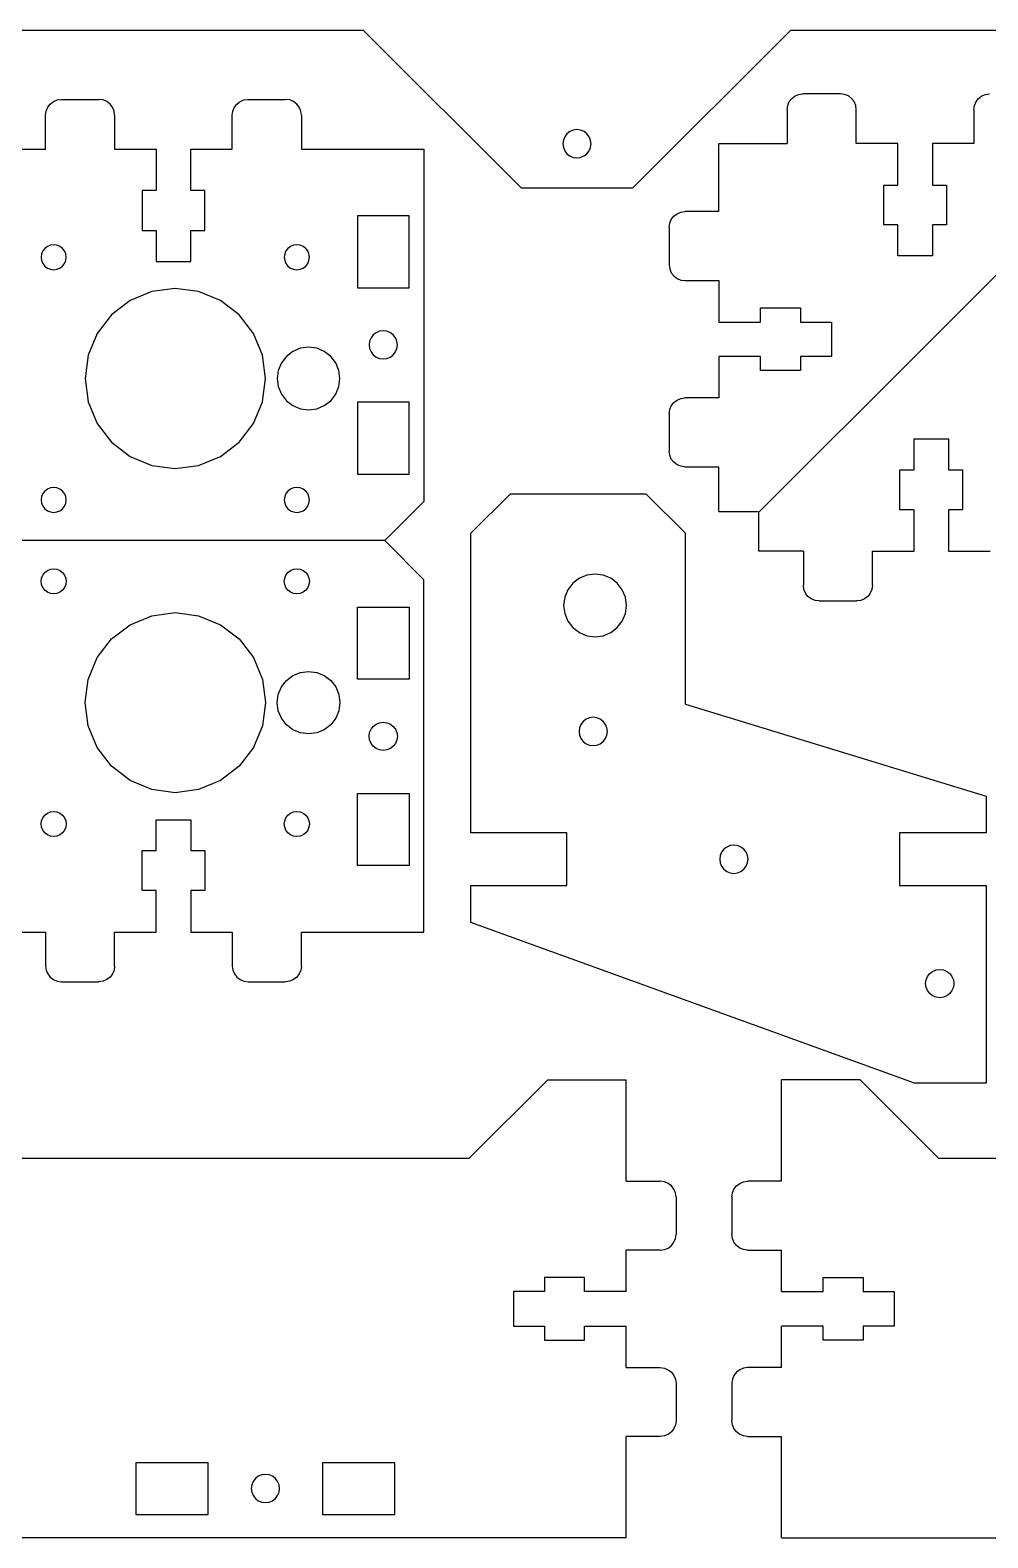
# Model space of a CAD drawing. Extents: x -551 to 142, y -21 to 452.
# Drawn here: x -290.4 to -168.3, y -21.2 to 171 of the extents above; entities that cross this region are included whole.
import ezdxf

# ---------------------------------------------------------------- set-up
doc = ezdxf.new("R2010")
doc.units = 0
doc.layers.get('0').update_dxf_attribs({"linetype": 'CONTINUOUS'})

msp = doc.modelspace()

# ---------------------------------------------------------------- linework, layer by layer
at = {"color": 4}
for points in [[(-298.697227, 171.033509), (-247.971513, 171.033509)], [(-227.819122, 150.921213), (-247.971513, 171.033509)], [(-193.424192, 171.033509), (-213.576591, 150.921213)], [(-193.424192, 171.033509), (-142.698464, 171.033509)], [(-227.819122, 150.921213), (-213.576591, 150.921213)]]:
    msp.add_lwpolyline(points, dxfattribs=at)
at = {"color": 5}
for points in [[(-288.166584, 161.201296), (-287.848774, 161.61467)], [(-287.848774, 161.61467), (-287.434556, 161.931888)], [(-287.434556, 161.931888), (-286.952238, 162.131292)], [(-286.952238, 162.131292), (-286.434586, 162.199296), (-281.63463, 162.199296)], [(-281.117006, 162.131292), (-281.63463, 162.199296)], [(-280.634646, 161.931888), (-281.117006, 162.131292)], [(-280.22042, 161.61467), (-280.634646, 161.931888)], [(-279.902598, 161.201296), (-280.22042, 161.61467)], [(-264.366818, 161.201296), (-264.048999, 161.61467)], [(-264.048999, 161.61467), (-263.634776, 161.931888)], [(-263.634776, 161.931888), (-263.15241, 162.131292)], [(-263.15241, 162.131292), (-262.634789, 162.199296), (-257.834824, 162.199296)], [(-257.317192, 162.131292), (-257.834824, 162.199296)], [(-256.834835, 161.931888), (-257.317192, 162.131292)], [(-256.420628, 161.61467), (-256.834835, 161.931888)], [(-256.10279, 161.201296), (-256.420628, 161.61467)], [(-193.826819, 161.437609), (-193.627022, 161.919013)], [(-193.627022, 161.919013), (-193.309186, 162.332386)], [(-193.309186, 162.332386), (-192.894977, 162.649598)], [(-192.894977, 162.649598), (-192.41262, 162.849005)], [(-192.41262, 162.849005), (-191.894985, 162.91701)], [(-186.577391, 162.849005), (-187.095023, 162.91701), (-191.894985, 162.91701)], [(-186.09503, 162.649598), (-186.577391, 162.849005)], [(-185.680821, 162.332386), (-186.09503, 162.649598)], [(-185.362988, 161.919013), (-185.680821, 162.332386)], [(-185.163186, 161.437609), (-185.362988, 161.919013)], [(-170.02701, 161.437609), (-169.827208, 161.919013)], [(-169.827208, 161.919013), (-169.509378, 162.332386)], [(-169.509378, 162.332386), (-169.095163, 162.649598)], [(-169.095163, 162.649598), (-168.612806, 162.849005)], [(-168.612806, 162.849005), (-168.095174, 162.91701)], [(-288.434582, 160.203274), (-288.366398, 160.719898)], [(-288.434582, 155.861979), (-288.434582, 160.203274)], [(-288.366398, 160.719898), (-288.166584, 161.201296)], [(-279.702796, 160.719898), (-279.902598, 161.201296)], [(-279.634656, 160.203274), (-279.702796, 160.719898)], [(-279.634656, 160.203274), (-279.634656, 155.861979)], [(-264.634763, 160.203274), (-264.566623, 160.719898)], [(-264.634763, 155.861979), (-264.634763, 160.203274)], [(-264.566623, 160.719898), (-264.366818, 161.201296)], [(-255.902993, 160.719898), (-256.10279, 161.201296)], [(-255.834842, 160.203274), (-255.902993, 160.719898)], [(-255.834842, 160.203274), (-255.834842, 155.861979)], [(-193.894967, 160.921016), (-193.826819, 161.437609)], [(-193.894967, 160.921016), (-193.894967, 156.579718)], [(-185.095041, 160.921016), (-185.163186, 161.437609)], [(-185.095041, 156.579718), (-185.095041, 160.921016)], [(-170.095156, 160.921016), (-170.02701, 161.437609)], [(-170.095156, 160.921016), (-170.095156, 156.579718)], [(-304.223194, 129.816757), (-304.223194, 155.875723), (-288.42081, 155.875723)], [(-279.634656, 155.861979), (-274.334692, 155.861979)], [(-274.334692, 155.861979), (-274.334692, 150.572593)], [(-269.934724, 155.861979), (-264.634763, 155.861979)], [(-268.134733, 150.572593), (-269.934724, 150.572593), (-269.934724, 155.861979)], [(-255.834842, 155.861979), (-240.20997, 155.861979)], [(-240.20997, 155.861979), (-240.20997, 110.951923)], [(-202.594901, 147.897101), (-202.594901, 156.579718)], [(-202.594901, 156.579718), (-193.894967, 156.579718)], [(-179.795083, 156.579718), (-185.095041, 156.579718)], [(-179.795083, 151.290312), (-179.795083, 156.579718)], [(-170.095156, 156.579718), (-175.395111, 156.579718)], [(-175.395111, 156.579718), (-175.395111, 151.290312)], [(-274.334692, 150.572593), (-276.134686, 150.572593)], [(-276.134686, 150.572593), (-276.134686, 145.482769), (-274.334692, 145.482769)], [(-268.134733, 145.482769), (-268.134733, 150.572593)], [(-181.595068, 146.200508), (-181.595068, 151.290312)], [(-181.595068, 151.290312), (-179.795083, 151.290312)], [(-175.395111, 151.290312), (-173.595126, 151.290312)], [(-173.595126, 151.290312), (-173.595126, 146.200508)], [(-208.944853, 145.901078), (-208.876702, 146.417703)], [(-208.876702, 146.417703), (-208.676906, 146.899078)], [(-208.676906, 146.899078), (-208.35907, 147.312474)], [(-208.35907, 147.312474), (-207.944858, 147.629664)], [(-207.944858, 147.629664), (-207.462501, 147.829068)], [(-207.462501, 147.829068), (-206.944869, 147.897101)], [(-202.594901, 147.897101), (-206.944869, 147.897101)], [(-179.795083, 146.200508), (-181.595068, 146.200508)], [(-179.795083, 142.25838), (-179.795083, 146.200508)], [(-175.395111, 146.200508), (-175.395111, 142.25838)], [(-173.595126, 146.200508), (-175.395111, 146.200508)], [(-274.334692, 145.482769), (-274.334692, 141.540666)], [(-269.934724, 141.540666), (-269.934724, 145.482769)], [(-269.934724, 145.482769), (-268.134733, 145.482769)], [(-208.944853, 145.901078), (-208.944853, 141.110681)], [(-175.395111, 142.25838), (-179.795083, 142.25838)], [(-274.334692, 141.540666), (-269.934724, 141.540666)], [(-208.944853, 141.110681), (-208.876702, 140.594084)], [(-208.876702, 140.594084), (-208.676906, 140.112686)], [(-208.676906, 140.112686), (-208.35907, 139.699284)], [(-208.35907, 139.699284), (-207.944858, 139.382095)], [(-207.944858, 139.382095), (-207.462501, 139.182691)], [(-207.462501, 139.182691), (-206.944869, 139.114687), (-202.594901, 139.114687)], [(-202.594901, 139.114687), (-202.594901, 133.825278)], [(-197.294943, 135.621687), (-192.194984, 135.621687)], [(-197.294943, 133.825278), (-197.294943, 135.621687)], [(-192.194984, 135.621687), (-192.194984, 133.825278)], [(-202.594901, 133.825278), (-197.294943, 133.825278)], [(-192.194984, 133.825278), (-188.245013, 133.825278)], [(-188.245013, 133.825278), (-188.245013, 129.434069)], [(-202.594901, 129.434069), (-202.594901, 124.14466)], [(-197.294943, 129.434069), (-202.594901, 129.434069)], [(-197.294943, 127.63766), (-197.294943, 129.434069)], [(-188.245013, 129.434069), (-192.194984, 129.434069)], [(-192.194984, 129.434069), (-192.194984, 127.63766)], [(-192.194984, 127.63766), (-197.294943, 127.63766)], [(-208.876702, 122.665263), (-208.676906, 123.146663)], [(-208.676906, 123.146663), (-208.35907, 123.560065)], [(-208.35907, 123.560065), (-207.944858, 123.877252)], [(-207.944858, 123.877252), (-207.462501, 124.076656)], [(-207.462501, 124.076656), (-206.944869, 124.14466)], [(-202.594901, 124.14466), (-206.944869, 124.14466)], [(-208.944853, 122.148669), (-208.876702, 122.665263)], [(-208.944853, 122.148669), (-208.944853, 117.358269)], [(-208.876702, 116.84165), (-208.944853, 117.358269)], [(-177.73247, 114.983862), (-177.73247, 118.925968)], [(-177.73247, 118.925968), (-173.332498, 118.925968)], [(-173.332498, 118.925968), (-173.332498, 114.983862)], [(-208.676906, 116.360246), (-208.876702, 116.84165)], [(-208.35907, 115.946872), (-208.676906, 116.360246)], [(-207.944858, 115.629683), (-208.35907, 115.946872)], [(-207.462501, 115.430279), (-207.944858, 115.629683)], [(-206.944869, 115.362252), (-207.462501, 115.430279)], [(-206.944869, 115.362252), (-202.594901, 115.362252)], [(-202.594901, 109.680687), (-202.594901, 115.362252)], [(-179.532452, 109.894064), (-179.532452, 114.983862)], [(-179.532452, 114.983862), (-177.73247, 114.983862)], [(-173.332498, 114.983862), (-171.53251, 114.983862)], [(-171.53251, 114.983862), (-171.53251, 109.894064)], [(-234.219623, 106.89974), (-229.208429, 111.90096)], [(-211.87421, 111.90096), (-229.208429, 111.90096)], [(-211.87421, 111.90096), (-206.863021, 106.89974)], [(-240.20997, 110.951923), (-245.209935, 105.961918)], [(-202.594901, 109.680687), (-197.590943, 109.680687)], [(-197.529427, 104.604652), (-197.529427, 109.595941)], [(-177.73247, 109.894064), (-179.532452, 109.894064)], [(-177.73247, 104.604652), (-177.73247, 109.894064)], [(-171.53251, 109.894064), (-173.332498, 109.894064)], [(-173.332498, 109.894064), (-173.332498, 104.604652)], [(-240.2113, 100.972319), (-245.211261, 105.962324)], [(-234.219623, 68.690263), (-234.219623, 106.89974)], [(-206.863021, 85.125124), (-206.863021, 106.89974)], [(-191.832349, 104.604652), (-197.529427, 104.604652)], [(-191.832349, 104.604652), (-191.832349, 100.263355)], [(-183.03242, 100.263355), (-183.03242, 104.604652)], [(-183.03242, 104.604652), (-177.73247, 104.604652)], [(-173.332498, 104.604652), (-168.03254, 104.604652)], [(-240.2113, 56.062286), (-240.2113, 100.972319)], [(-191.7642, 99.746761), (-191.832349, 100.263355)], [(-183.03242, 100.263355), (-183.100571, 99.746761)], [(-191.564401, 99.26536), (-191.7642, 99.746761)], [(-191.246562, 98.851984), (-191.564401, 99.26536)], [(-190.832356, 98.534772), (-191.246562, 98.851984)], [(-190.349993, 98.335368), (-190.832356, 98.534772)], [(-189.832364, 98.267363), (-190.349993, 98.335368)], [(-189.832364, 98.267363), (-185.032404, 98.267363)], [(-184.514775, 98.335368), (-185.032404, 98.267363)], [(-184.032412, 98.534772), (-184.514775, 98.335368)], [(-183.618203, 98.851984), (-184.032412, 98.534772)], [(-183.300367, 99.26536), (-183.618203, 98.851984)], [(-183.100571, 99.746761), (-183.300367, 99.26536)], [(-206.863021, 85.125124), (-168.548547, 73.391642)], [(-168.548547, 73.391642), (-168.548547, 68.690263)], [(-274.336027, 66.441499), (-274.336027, 70.383605)], [(-274.336027, 70.383605), (-269.936062, 70.383605)], [(-269.936062, 70.383605), (-269.936062, 66.441499)], [(-221.996804, 68.690263), (-234.219623, 68.690263)], [(-221.996804, 61.989096), (-221.996804, 68.690263)], [(-179.570919, 68.690263), (-179.570919, 61.989096)], [(-168.548547, 68.690263), (-179.570919, 68.690263)], [(-276.136018, 61.351698), (-276.136018, 66.441499)], [(-276.136018, 66.441499), (-274.336027, 66.441499)], [(-269.936062, 66.441499), (-268.136068, 66.441499)], [(-268.136068, 66.441499), (-268.136068, 61.351698)], [(-234.219623, 61.989096), (-221.996804, 61.989096)], [(-234.219623, 57.28774), (-234.219623, 61.989096)], [(-179.570919, 61.989096), (-168.54181, 61.989096)], [(-168.54181, 61.989096), (-168.54181, 36.788382)], [(-274.336027, 61.351698), (-276.136018, 61.351698)], [(-274.336027, 56.062286), (-274.336027, 61.351698)], [(-269.936062, 61.351698), (-269.936062, 56.062286)], [(-268.136068, 61.351698), (-269.936062, 61.351698)], [(-288.435881, 56.062286), (-288.435881, 51.720991)], [(-279.635989, 51.720991), (-279.635989, 56.062286)], [(-279.635989, 56.062286), (-274.336027, 56.062286)], [(-269.936062, 56.062286), (-264.636095, 56.062286)], [(-264.636095, 56.062286), (-264.636095, 51.720991)], [(-255.836169, 56.062286), (-240.2113, 56.062286)], [(-255.836169, 51.720991), (-255.836169, 56.062286)], [(-177.662174, 36.788382), (-234.219623, 57.28774)], [(-288.435881, 51.720991), (-288.367752, 51.204372)], [(-288.367752, 51.204372), (-288.167939, 50.722969)], [(-288.167939, 50.722969), (-287.850128, 50.309595)], [(-287.850128, 50.309595), (-287.435883, 49.992406)], [(-287.435883, 49.992406), (-286.953565, 49.793001)], [(-280.635978, 49.992406), (-281.118341, 49.793001)], [(-280.221755, 50.309595), (-280.635978, 49.992406)], [(-279.90393, 50.722969), (-280.221755, 50.309595)], [(-279.704128, 51.204372), (-279.90393, 50.722969)], [(-279.635989, 51.720991), (-279.704128, 51.204372)], [(-264.636095, 51.720991), (-264.567955, 51.204372)], [(-264.567955, 51.204372), (-264.368153, 50.722969)], [(-264.368153, 50.722969), (-264.050306, 50.309595)], [(-264.050306, 50.309595), (-263.636108, 49.992406)], [(-263.636108, 49.992406), (-263.153745, 49.793001)], [(-256.836158, 49.992406), (-257.318521, 49.793001)], [(-256.421952, 50.309595), (-256.836158, 49.992406)], [(-256.104116, 50.722969), (-256.421952, 50.309595)], [(-255.904317, 51.204372), (-256.104116, 50.722969)], [(-255.836169, 51.720991), (-255.904317, 51.204372)], [(-286.953565, 49.793001), (-286.435941, 49.724975), (-281.635965, 49.724975)], [(-281.118341, 49.793001), (-281.635965, 49.724975)], [(-263.153745, 49.793001), (-262.636119, 49.724975), (-257.836151, 49.724975)], [(-257.318521, 49.793001), (-257.836151, 49.724975)], [(-234.420684, 27.236021), (-224.420755, 37.216036), (-214.420834, 37.216036)], [(-214.420834, 24.291912), (-214.420834, 37.216036)], [(-184.606492, 37.216036), (-194.606415, 37.216036)], [(-194.606415, 24.291912), (-194.606415, 37.216036)], [(-184.606492, 37.216036), (-174.606568, 27.236021)], [(-168.54181, 36.788382), (-177.662174, 36.788382)], [(-344.476522, 27.236021), (-234.420684, 27.236021)], [(-174.606568, 27.236021), (-64.550702, 27.236021)], [(-214.420834, 24.291912), (-210.070869, 24.291912)], [(-209.553234, 24.223905), (-210.070869, 24.291912)], [(-209.070874, 24.024501), (-209.553234, 24.223905)], [(-208.656665, 23.7073), (-209.070874, 24.024501)], [(-208.338835, 23.293918), (-208.656665, 23.7073)], [(-208.139027, 22.81252), (-208.338835, 23.293918)], [(-200.888216, 22.81252), (-200.68842, 23.293918)], [(-200.68842, 23.293918), (-200.370587, 23.7073)], [(-200.370587, 23.7073), (-199.956375, 24.024501)], [(-199.956375, 24.024501), (-199.47402, 24.223905)], [(-199.47402, 24.223905), (-198.956382, 24.291912)], [(-194.606415, 24.291912), (-198.956382, 24.291912)], [(-208.070882, 22.295921), (-208.139027, 22.81252)], [(-208.070882, 22.295921), (-208.070882, 17.505523)], [(-200.956367, 22.295921), (-200.888216, 22.81252)], [(-200.956367, 22.295921), (-200.956367, 17.505523)], [(-208.139027, 16.98891), (-208.070882, 17.505523)], [(-200.888216, 16.98891), (-200.956367, 17.505523)], [(-210.070869, 15.509543), (-214.420834, 15.509543)], [(-214.420834, 10.220115), (-214.420834, 15.509543)], [(-210.070869, 15.509543), (-209.553234, 15.577542)], [(-209.553234, 15.577542), (-209.070874, 15.776932)], [(-209.070874, 15.776932), (-208.656665, 16.094136)], [(-208.656665, 16.094136), (-208.338835, 16.507535)], [(-208.338835, 16.507535), (-208.139027, 16.98891)], [(-200.68842, 16.507535), (-200.888216, 16.98891)], [(-200.370587, 16.094136), (-200.68842, 16.507535)], [(-199.956375, 15.776932), (-200.370587, 16.094136)], [(-199.47402, 15.577542), (-199.956375, 15.776932)], [(-198.956382, 15.509543), (-199.47402, 15.577542)], [(-198.956382, 15.509543), (-194.606415, 15.509543)], [(-194.606415, 10.220115), (-194.606415, 15.509543)], [(-219.720789, 12.016544), (-224.820751, 12.016544)], [(-224.820751, 12.016544), (-224.820751, 10.220115)], [(-219.720789, 10.220115), (-219.720789, 12.016544)], [(-189.306457, 10.220115), (-189.306457, 12.016544)], [(-189.306457, 12.016544), (-184.206501, 12.016544)], [(-184.206501, 12.016544), (-184.206501, 10.220115)], [(-224.820751, 10.220115), (-228.770722, 10.220115)], [(-228.770722, 10.220115), (-228.770722, 5.828934)], [(-214.420834, 10.220115), (-219.720789, 10.220115)], [(-194.606415, 10.220115), (-189.306457, 10.220115)], [(-184.206501, 10.220115), (-180.256527, 10.220115)], [(-180.256527, 10.220115), (-180.256527, 5.828934)], [(-228.770722, 5.828934), (-224.820751, 5.828934)], [(-224.820751, 5.828934), (-224.820751, 4.032534)], [(-219.720789, 5.828934), (-214.420834, 5.828934)], [(-219.720789, 4.032534), (-219.720789, 5.828934)], [(-214.420834, 0.539497), (-214.420834, 5.828934)], [(-194.606415, 0.539497), (-194.606415, 5.828934)], [(-189.306457, 5.828934), (-194.606415, 5.828934)], [(-189.306457, 4.032534), (-189.306457, 5.828934)], [(-184.206501, 5.828934), (-184.206501, 4.032534)], [(-180.256527, 5.828934), (-184.206501, 5.828934)], [(-224.820751, 4.032534), (-219.720789, 4.032534)], [(-184.206501, 4.032534), (-189.306457, 4.032534)], [(-214.420834, 0.539497), (-210.070869, 0.539497)], [(-210.070869, 0.539497), (-209.553234, 0.47151)], [(-209.553234, 0.47151), (-209.070874, 0.27212)], [(-209.070874, 0.27212), (-208.656665, -0.045098)], [(-199.956375, 0.27212), (-200.370587, -0.045098)], [(-199.47402, 0.47151), (-199.956375, 0.27212)], [(-198.956382, 0.539497), (-199.47402, 0.47151)], [(-194.606415, 0.539497), (-198.956382, 0.539497)], [(-208.656665, -0.045098), (-208.338835, -0.458497)], [(-208.338835, -0.458497), (-208.139027, -0.939883)], [(-208.139027, -0.939883), (-208.070882, -1.456463), (-208.070882, -6.246903)], [(-200.888216, -0.939883), (-200.956367, -1.456463), (-200.956367, -6.246903)], [(-200.68842, -0.458497), (-200.888216, -0.939883)], [(-200.370587, -0.045098), (-200.68842, -0.458497)], [(-208.656665, -7.658296), (-209.070874, -7.975486)], [(-208.338835, -7.244897), (-208.656665, -7.658296)], [(-208.139027, -6.763511), (-208.338835, -7.244897)], [(-208.070882, -6.246903), (-208.139027, -6.763511)], [(-200.888216, -6.763511), (-200.956367, -6.246903)], [(-200.68842, -7.244897), (-200.888216, -6.763511)], [(-200.370587, -7.658296), (-200.68842, -7.244897)], [(-199.956375, -7.975486), (-200.370587, -7.658296)], [(-209.553234, -8.174876), (-210.070869, -8.242891), (-214.420834, -8.242891)], [(-214.420834, -21.167004), (-214.420834, -8.242891)], [(-209.070874, -7.975486), (-209.553234, -8.174876)], [(-199.47402, -8.174876), (-199.956375, -7.975486)], [(-198.956382, -8.242891), (-199.47402, -8.174876)], [(-198.956382, -8.242891), (-194.606415, -8.242891)], [(-194.606415, -21.167004), (-194.606415, -8.242891)], [(-214.420834, -21.167004), (-544.318246, -21.167004)], [(-194.606415, -21.167004), (135.291026, -21.167004)]]:
    msp.add_lwpolyline(points, dxfattribs=at)
at = {"color": 7}
for points in [[(-221.97064, 157.822371), (-222.256686, 157.450306), (-222.436507, 157.017072), (-222.497842, 156.552128), (-222.436507, 156.087184), (-222.256686, 155.653925), (-221.97064, 155.281885), (-221.631479, 155.02863), (-221.597849, 154.996384), (-221.163729, 154.816941), (-220.697857, 154.755719), (-220.231984, 154.816941)], [(-219.797861, 154.996384), (-219.425071, 155.281885), (-219.139022, 155.653925), (-218.959201, 156.087184), (-218.897869, 156.552128), (-218.959201, 157.017072), (-219.139022, 157.450306), (-219.425071, 157.822371), (-219.797861, 158.10785), (-220.231984, 158.287318), (-220.697857, 158.348537), (-221.163729, 158.287318), (-221.597849, 158.10785), (-221.97064, 157.822371)], [(-219.797861, 154.996384), (-220.231984, 154.816941)], [(-155.536635, 151.503689), (-197.529427, 109.595941)], [(-248.689901, 147.378972), (-248.689901, 138.197363)], [(-242.089948, 147.378972), (-248.689901, 147.378972)], [(-242.089948, 138.197363), (-242.089948, 147.378972)], [(-288.955057, 142.502857), (-289.009554, 142.089557)], [(-288.795206, 142.887972), (-288.955057, 142.502857)], [(-288.540952, 143.218677), (-288.795206, 142.887972)], [(-288.209595, 143.47244), (-288.540952, 143.218677)], [(-287.823684, 143.631969), (-288.209595, 143.47244)], [(-287.40958, 143.686385), (-287.823684, 143.631969)], [(-286.995475, 143.631969), (-287.40958, 143.686385)], [(-286.609592, 143.47244), (-286.995475, 143.631969)], [(-286.278235, 143.218677), (-286.609592, 143.47244)], [(-286.023953, 142.887972), (-286.278235, 143.218677)], [(-285.864131, 142.502857), (-286.023953, 142.887972)], [(-285.809605, 142.089557), (-285.864131, 142.502857)], [(-257.955308, 142.502857), (-258.00983, 142.089557)], [(-257.795471, 142.887972), (-257.955308, 142.502857)], [(-257.5412, 143.218677), (-257.795471, 142.887972)], [(-257.209832, 143.47244), (-257.5412, 143.218677)], [(-256.823947, 143.631969), (-257.209832, 143.47244)], [(-256.409839, 143.686385), (-256.823947, 143.631969)], [(-255.995732, 143.631969), (-256.409839, 143.686385)], [(-255.609846, 143.47244), (-255.995732, 143.631969)], [(-255.278475, 143.218677), (-255.609846, 143.47244)], [(-255.024207, 142.887972), (-255.278475, 143.218677)], [(-254.864368, 142.502857), (-255.024207, 142.887972)], [(-254.809851, 142.089557), (-254.864368, 142.502857)], [(-289.009554, 142.089557), (-288.955057, 141.676288)], [(-288.955057, 141.676288), (-288.795206, 141.29117)], [(-288.795206, 141.29117), (-288.540952, 140.960468)], [(-288.540952, 140.960468), (-288.209595, 140.706702)], [(-288.209595, 140.706702), (-287.823684, 140.547173)], [(-287.823684, 140.547173), (-287.40958, 140.492758)], [(-287.40958, 140.492758), (-286.995475, 140.547173)], [(-286.995475, 140.547173), (-286.609592, 140.706702)], [(-286.609592, 140.706702), (-286.278235, 140.960468)], [(-286.278235, 140.960468), (-286.023953, 141.29117)], [(-286.023953, 141.29117), (-285.864131, 141.676288)], [(-285.864131, 141.676288), (-285.809605, 142.089557)], [(-258.00983, 142.089557), (-257.955308, 141.676288)], [(-257.955308, 141.676288), (-257.795471, 141.29117)], [(-257.795471, 141.29117), (-257.5412, 140.960468)], [(-257.5412, 140.960468), (-257.209832, 140.706702)], [(-257.209832, 140.706702), (-256.823947, 140.547173)], [(-256.823947, 140.547173), (-256.409839, 140.492758)], [(-256.409839, 140.492758), (-255.995732, 140.547173)], [(-255.995732, 140.547173), (-255.609846, 140.706702)], [(-255.609846, 140.706702), (-255.278475, 140.960468)], [(-255.278475, 140.960468), (-255.024207, 141.29117)], [(-255.024207, 141.29117), (-254.864368, 141.676288)], [(-254.864368, 141.676288), (-254.809851, 142.089557)], [(-277.659685, 136.559946), (-280.041392, 134.736026)], [(-274.886121, 137.706491), (-277.659685, 136.559946)], [(-271.909723, 138.097575), (-274.886121, 137.706491)], [(-268.933326, 137.706491), (-271.909723, 138.097575)], [(-266.159762, 136.559946), (-268.933326, 137.706491)], [(-263.778055, 134.736026), (-266.159762, 136.559946)], [(-248.689901, 138.197363), (-242.089948, 138.197363)], [(-280.041392, 134.736026), (-281.868928, 132.35906)], [(-261.950491, 132.35906), (-263.778055, 134.736026)], [(-245.856238, 132.648812), (-246.290781, 132.469191)], [(-245.389922, 132.710088), (-245.856238, 132.648812)], [(-244.923609, 132.648812), (-245.389922, 132.710088)], [(-244.489066, 132.469191), (-244.923609, 132.648812)], [(-281.868928, 132.35906), (-283.017778, 129.591019)], [(-260.801657, 129.591019), (-261.950491, 132.35906)], [(-247.130243, 131.377339), (-247.191632, 130.911963)], [(-247.191632, 130.911963), (-247.130243, 130.446581)], [(-246.950253, 131.811013), (-247.130243, 131.377339)], [(-246.663927, 132.18343), (-246.950253, 131.811013)], [(-246.290781, 132.469191), (-246.663927, 132.18343)], [(-244.115923, 132.18343), (-244.489066, 132.469191)], [(-243.829597, 131.811013), (-244.115923, 132.18343)], [(-243.649604, 131.377339), (-243.829597, 131.811013)], [(-243.58821, 130.911963), (-243.649604, 131.377339)], [(-243.649604, 130.446581), (-243.58821, 130.911963)], [(-283.017778, 129.591019), (-283.409616, 126.620545)], [(-260.409806, 126.620545), (-260.801657, 129.591019)], [(-257.738256, 129.443337), (-258.373925, 128.616567)], [(-255.945118, 130.476525), (-256.909832, 130.077739), (-257.738256, 129.443337)], [(-254.909851, 130.612561), (-255.945118, 130.476525)], [(-253.874583, 130.476525), (-254.909851, 130.612561)], [(-252.909869, 130.077739), (-253.874583, 130.476525)], [(-252.081448, 129.443337), (-252.909869, 130.077739)], [(-251.445779, 128.616567), (-252.081448, 129.443337)], [(-247.130243, 130.446581), (-246.950253, 130.012887)], [(-246.950253, 130.012887), (-246.663927, 129.640489)], [(-246.663927, 129.640489), (-246.290781, 129.354728)], [(-246.290781, 129.354728), (-245.856238, 129.175108)], [(-245.856238, 129.175108), (-245.389922, 129.113837)], [(-245.389922, 129.113837), (-244.923609, 129.175108)], [(-244.923609, 129.175108), (-244.489066, 129.354728)], [(-244.489066, 129.354728), (-244.115923, 129.640489)], [(-244.115923, 129.640489), (-243.829597, 130.012887)], [(-243.829597, 130.012887), (-243.649604, 130.446581)], [(-258.773521, 127.653761), (-258.909817, 126.620545)], [(-258.373925, 128.616567), (-258.773521, 127.653761)], [(-251.046178, 127.653761), (-251.445779, 128.616567)], [(-250.909881, 126.620545), (-251.046178, 127.653761)], [(-283.409616, 126.620545), (-283.017778, 123.650077)], [(-260.801657, 123.650077), (-260.409806, 126.620545)], [(-258.909817, 126.620545), (-258.773521, 125.587332)], [(-258.773521, 125.587332), (-258.373925, 124.624554)], [(-252.081448, 123.797781), (-251.445779, 124.624554), (-251.046178, 125.587332)], [(-251.046178, 125.587332), (-250.909881, 126.620545)], [(-283.017778, 123.650077), (-281.868928, 120.882033)], [(-261.950491, 120.882033), (-260.801657, 123.650077)], [(-258.373925, 124.624554), (-257.738256, 123.797781)], [(-257.738256, 123.797781), (-256.909832, 123.163379), (-255.945118, 122.764568)], [(-253.874583, 122.764568), (-252.909869, 123.163379)], [(-252.909869, 123.163379), (-252.081448, 123.797781)], [(-248.689901, 123.626554), (-248.689901, 114.444953)], [(-242.089948, 123.626554), (-248.689901, 123.626554)], [(-242.089948, 114.444953), (-242.089948, 123.626554)], [(-255.945118, 122.764568), (-254.909851, 122.628532)], [(-254.909851, 122.628532), (-253.874583, 122.764568)], [(-281.868928, 120.882033), (-280.041392, 118.50507)], [(-263.778055, 118.50507), (-261.950491, 120.882033)], [(-280.041392, 118.50507), (-277.659685, 116.681172)], [(-266.159762, 116.681172), (-263.778055, 118.50507)], [(-277.659685, 116.681172), (-274.886121, 115.534599)], [(-274.886121, 115.534599), (-271.909723, 115.143547)], [(-271.909723, 115.143547), (-268.933326, 115.534599)], [(-268.933326, 115.534599), (-266.159762, 116.681172)], [(-248.689901, 114.444953), (-242.089948, 114.444953)], [(-288.955057, 111.564805), (-289.009554, 111.151536)], [(-288.795206, 111.949945), (-288.955057, 111.564805)], [(-288.540952, 112.280648), (-288.795206, 111.949945)], [(-288.209595, 112.534391), (-288.540952, 112.280648)], [(-287.823684, 112.69392), (-288.209595, 112.534391)], [(-287.40958, 112.748332), (-287.823684, 112.69392)], [(-286.995475, 112.69392), (-287.40958, 112.748332)], [(-286.609592, 112.534391), (-286.995475, 112.69392)], [(-286.278235, 112.280648), (-286.609592, 112.534391)], [(-286.023953, 111.949945), (-286.278235, 112.280648)], [(-285.864131, 111.564805), (-286.023953, 111.949945)], [(-285.809605, 111.151536), (-285.864131, 111.564805)], [(-257.955308, 111.564805), (-258.00983, 111.151536)], [(-257.795471, 111.949945), (-257.955308, 111.564805)], [(-257.5412, 112.280648), (-257.795471, 111.949945)], [(-257.209832, 112.534391), (-257.5412, 112.280648)], [(-256.823947, 112.69392), (-257.209832, 112.534391)], [(-256.409839, 112.748332), (-256.823947, 112.69392)], [(-255.995732, 112.69392), (-256.409839, 112.748332)], [(-255.609846, 112.534391), (-255.995732, 112.69392)], [(-255.278475, 112.280648), (-255.609846, 112.534391)], [(-255.024207, 111.949945), (-255.278475, 112.280648)], [(-254.864368, 111.564805), (-255.024207, 111.949945)], [(-254.809851, 111.151536), (-254.864368, 111.564805)], [(-289.009554, 111.151536), (-288.955057, 110.738267)], [(-288.955057, 110.738267), (-288.795206, 110.353124)], [(-288.795206, 110.353124), (-288.540952, 110.022416)], [(-288.540952, 110.022416), (-288.209595, 109.768678)], [(-288.209595, 109.768678), (-287.823684, 109.609149)], [(-287.823684, 109.609149), (-287.40958, 109.554737)], [(-287.40958, 109.554737), (-286.995475, 109.609149)], [(-286.995475, 109.609149), (-286.609592, 109.768678)], [(-286.609592, 109.768678), (-286.278235, 110.022416)], [(-286.278235, 110.022416), (-286.023953, 110.353124)], [(-286.023953, 110.353124), (-285.864131, 110.738267)], [(-285.864131, 110.738267), (-285.809605, 111.151536)], [(-258.00983, 111.151536), (-257.955308, 110.738267)], [(-257.955308, 110.738267), (-257.795471, 110.353124)], [(-257.795471, 110.353124), (-257.5412, 110.022416)], [(-257.5412, 110.022416), (-257.209832, 109.768678)], [(-257.209832, 109.768678), (-256.823947, 109.609149)], [(-256.823947, 109.609149), (-256.409839, 109.554737)], [(-256.409839, 109.554737), (-255.995732, 109.609149)], [(-255.995732, 109.609149), (-255.609846, 109.768678)], [(-255.609846, 109.768678), (-255.278475, 110.022416)], [(-255.278475, 110.022416), (-255.024207, 110.353124)], [(-255.024207, 110.353124), (-254.864368, 110.738267)], [(-254.864368, 110.738267), (-254.809851, 111.151536)], [(-245.211261, 105.962324), (-304.210776, 105.962324), (-304.210776, 56.062286), (-288.435881, 56.062286)], [(-288.796532, 101.571119), (-288.54225, 101.901849)], [(-288.54225, 101.901849), (-288.210893, 102.15559)], [(-288.210893, 102.15559), (-287.825011, 102.315119)], [(-287.825011, 102.315119), (-287.410906, 102.369534)], [(-287.410906, 102.369534), (-286.996801, 102.315119)], [(-286.996801, 102.315119), (-286.610919, 102.15559)], [(-286.610919, 102.15559), (-286.279562, 101.901849)], [(-286.279562, 101.901849), (-286.025308, 101.571119)], [(-257.796798, 101.571119), (-257.542527, 101.901849)], [(-257.542527, 101.901849), (-257.211158, 102.15559)], [(-257.211158, 102.15559), (-256.825276, 102.315119)], [(-256.825276, 102.315119), (-256.411168, 102.369534)], [(-256.411168, 102.369534), (-255.997058, 102.315119)], [(-255.997058, 102.315119), (-255.61117, 102.15559)], [(-255.61117, 102.15559), (-255.279804, 101.901849)], [(-255.279804, 101.901849), (-255.025536, 101.571119)], [(-289.010908, 100.772732), (-288.956383, 101.186004)], [(-288.956383, 100.359434), (-289.010908, 100.772732)], [(-288.956383, 101.186004), (-288.796532, 101.571119)], [(-288.796532, 99.974345), (-288.956383, 100.359434)], [(-288.54225, 99.643617), (-288.796532, 99.974345)], [(-286.025308, 99.974345), (-286.279562, 99.643617)], [(-286.025308, 101.571119), (-285.865457, 101.186004)], [(-285.865457, 100.359434), (-286.025308, 99.974345)], [(-285.865457, 101.186004), (-285.810932, 100.772732)], [(-285.810932, 100.772732), (-285.865457, 100.359434)], [(-258.011157, 100.772732), (-257.956634, 101.186004)], [(-257.956634, 100.359434), (-258.011157, 100.772732)], [(-257.956634, 101.186004), (-257.796798, 101.571119)], [(-257.796798, 99.974345), (-257.956634, 100.359434)], [(-257.542527, 99.643617), (-257.796798, 99.974345)], [(-255.025536, 99.974345), (-255.279802, 99.643617)], [(-255.025536, 101.571119), (-254.865697, 101.186004)], [(-254.865697, 100.359434), (-255.025536, 99.974345)], [(-254.865697, 101.186004), (-254.811177, 100.772732)], [(-254.811177, 100.772732), (-254.865697, 100.359434)], [(-220.393232, 94.232585), (-219.426353, 93.832879), (-218.388754, 93.696563), (-217.351161, 93.832879), (-216.384279, 94.232585), (-215.553998, 94.868423), (-214.916899, 95.697036), (-214.516406, 96.661987), (-214.379802, 97.697531), (-214.516406, 98.73305), (-214.916899, 99.698004), (-215.553998, 100.526645), (-216.384279, 101.162458), (-217.351161, 101.562164), (-218.388754, 101.698477), (-219.426353, 101.562164), (-220.393232, 101.162458), (-221.223513, 100.526645), (-221.860607, 99.698004), (-222.261105, 98.73305), (-222.397707, 97.697531), (-222.261105, 96.661987), (-221.860607, 95.697036), (-221.223513, 94.868423), (-220.393232, 94.232585)], [(-288.210893, 99.389851), (-288.54225, 99.643617)], [(-287.825011, 99.230345), (-288.210893, 99.389851)], [(-287.410906, 99.175933), (-287.825011, 99.230345)], [(-286.996801, 99.230345), (-287.410906, 99.175933)], [(-286.610919, 99.389851), (-286.996801, 99.230345)], [(-286.279562, 99.643617), (-286.610919, 99.389851)], [(-257.211158, 99.389851), (-257.542527, 99.643617)], [(-256.825276, 99.230345), (-257.211158, 99.389851)], [(-256.411168, 99.175933), (-256.825276, 99.230345)], [(-255.997058, 99.230345), (-256.411168, 99.175933)], [(-255.61117, 99.389851), (-255.997058, 99.230345)], [(-255.279804, 99.643617), (-255.61117, 99.389851)], [(-277.660995, 95.243095), (-274.887428, 96.389668)], [(-274.887428, 96.389668), (-271.91103, 96.780724)], [(-271.91103, 96.780724), (-268.934636, 96.389668)], [(-268.934636, 96.389668), (-266.161094, 95.243095)], [(-248.691222, 97.479342), (-242.091275, 97.479342)], [(-248.691222, 88.297711), (-248.691222, 97.479342)], [(-242.091275, 97.479342), (-242.091275, 88.297711)], [(-280.042699, 93.419172), (-277.660995, 95.243095)], [(-266.161094, 95.243095), (-263.779389, 93.419172)], [(-281.87026, 91.042232), (-280.042699, 93.419172)], [(-263.779389, 93.419172), (-261.951826, 91.042232)], [(-283.019105, 88.27419), (-281.87026, 91.042232)], [(-261.951826, 91.042232), (-260.802995, 88.27419)], [(-257.73958, 88.126487), (-256.911162, 88.760891)], [(-256.911162, 88.760891), (-255.946444, 89.159699)], [(-255.946444, 89.159699), (-254.91118, 89.295708)], [(-254.91118, 89.295708), (-253.87591, 89.159699)], [(-253.87591, 89.159699), (-252.911192, 88.760891)], [(-252.911192, 88.760891), (-252.082774, 88.126487)], [(-283.410942, 85.30372), (-283.019105, 88.27419)], [(-260.802995, 88.27419), (-260.411132, 85.30372)], [(-258.774847, 86.336935), (-258.375252, 87.299714)], [(-258.375252, 87.299714), (-257.73958, 88.126487)], [(-252.082774, 88.126487), (-251.447105, 87.299714)], [(-251.447105, 87.299714), (-251.047501, 86.336935)], [(-242.091275, 88.297711), (-248.691222, 88.297711)], [(-283.019105, 82.333252), (-283.410942, 85.30372)], [(-260.411132, 85.30372), (-260.802995, 82.333252)], [(-258.911144, 85.30372), (-258.774847, 86.336935)], [(-258.774847, 84.270504), (-258.911144, 85.30372)], [(-251.047501, 86.336935), (-250.911208, 85.30372)], [(-250.911208, 85.30372), (-251.047501, 84.270504)], [(-258.375252, 83.307726), (-258.774847, 84.270504)], [(-257.73958, 82.48093), (-258.375252, 83.307726)], [(-251.447105, 83.307726), (-252.082774, 82.48093)], [(-251.047501, 84.270504), (-251.447105, 83.307726)], [(-246.292108, 82.569537), (-245.857567, 82.74916)], [(-245.857567, 82.74916), (-245.391249, 82.81043)], [(-245.391249, 82.81043), (-244.924936, 82.74916)], [(-244.924936, 82.74916), (-244.490395, 82.569537)], [(-220.3658, 81.165766), (-220.185575, 80.731565), (-219.898883, 80.358681), (-219.525257, 80.072536), (-219.090161, 79.892687), (-218.623244, 79.831338), (-218.156324, 79.892687), (-217.721228, 80.072536), (-217.347605, 80.358681), (-217.06091, 80.731565), (-216.880688, 81.165766), (-216.819218, 81.631766), (-216.880688, 82.09776), (-217.06091, 82.531993), (-217.347605, 82.904873), (-217.721228, 83.190993), (-218.156324, 83.370842), (-218.623244, 83.43222), (-219.090161, 83.370842), (-219.525257, 83.190993), (-219.898883, 82.904873), (-220.185575, 82.531993), (-220.3658, 82.09776), (-220.427273, 81.631766), (-220.3658, 81.165766)], [(-281.87026, 79.565208), (-283.019105, 82.333252)], [(-260.802995, 82.333252), (-261.951826, 79.565208)], [(-256.911162, 81.846554), (-257.73958, 82.48093)], [(-255.946444, 81.447743), (-256.911162, 81.846554)], [(-254.91118, 81.311706), (-255.946444, 81.447743)], [(-253.87591, 81.447743), (-254.91118, 81.311706)], [(-252.911192, 81.846554), (-253.87591, 81.447743)], [(-252.082774, 82.48093), (-252.911192, 81.846554)], [(-247.192961, 81.012308), (-247.131572, 81.477709)], [(-247.131572, 80.546929), (-247.192961, 81.012308)], [(-247.131572, 81.477709), (-246.951579, 81.91138)], [(-246.951579, 81.91138), (-246.665253, 82.283778)], [(-246.665253, 82.283778), (-246.292108, 82.569537)], [(-244.490395, 82.569537), (-244.117247, 82.283778)], [(-244.117247, 82.283778), (-243.830924, 81.91138)], [(-243.830924, 81.91138), (-243.650931, 81.477709)], [(-243.650931, 81.477709), (-243.589536, 81.012308)], [(-243.589536, 81.012308), (-243.650931, 80.546929)], [(-280.042699, 77.188245), (-281.87026, 79.565208)], [(-261.951826, 79.565208), (-263.779389, 77.188245)], [(-246.951579, 80.113258), (-247.131572, 80.546929)], [(-246.665253, 79.740838), (-246.951579, 80.113258)], [(-246.292108, 79.455076), (-246.665253, 79.740838)], [(-245.857567, 79.275453), (-246.292108, 79.455076)], [(-245.391249, 79.214183), (-245.857567, 79.275453)], [(-244.924936, 79.275453), (-245.391249, 79.214183)], [(-244.490395, 79.455076), (-244.924936, 79.275453)], [(-244.117247, 79.740838), (-244.490395, 79.455076)], [(-243.830924, 80.113258), (-244.117247, 79.740838)], [(-243.650931, 80.546929), (-243.830924, 80.113258)], [(-277.660995, 75.364322), (-280.042699, 77.188245)], [(-263.779389, 77.188245), (-266.161094, 75.364322)], [(-274.887428, 74.217777), (-277.660995, 75.364322)], [(-266.161094, 75.364322), (-268.934636, 74.217777)], [(-271.91103, 73.826693), (-274.887428, 74.217777)], [(-268.934636, 74.217777), (-271.91103, 73.826693)], [(-248.691222, 73.726902), (-242.091275, 73.726902)], [(-248.691222, 64.545299), (-248.691222, 73.726902)], [(-242.091275, 73.726902), (-242.091275, 64.545299)], [(-288.54225, 70.963797), (-288.210893, 71.217566)], [(-288.210893, 71.217566), (-287.825011, 71.377094)], [(-287.825011, 71.377094), (-287.410906, 71.431507)], [(-287.410906, 71.431507), (-286.996801, 71.377094)], [(-286.996801, 71.377094), (-286.610919, 71.217566)], [(-286.610919, 71.217566), (-286.279562, 70.963797)], [(-257.542527, 70.963797), (-257.211158, 71.217566)], [(-257.211158, 71.217566), (-256.825276, 71.377094)], [(-256.825276, 71.377094), (-256.411168, 71.431507)], [(-256.411168, 71.431507), (-255.997058, 71.377094)], [(-255.997058, 71.377094), (-255.61117, 71.217566)], [(-255.61117, 71.217566), (-255.279804, 70.963797)], [(-289.010908, 69.834708), (-288.956383, 70.247977)], [(-288.956383, 69.421413), (-289.010908, 69.834708)], [(-288.956383, 70.247977), (-288.796532, 70.633095)], [(-288.796532, 69.036298), (-288.956383, 69.421413)], [(-288.796532, 70.633095), (-288.54225, 70.963797)], [(-286.279562, 70.963797), (-286.025308, 70.633095)], [(-286.025308, 70.633095), (-285.865457, 70.247977)], [(-285.865457, 69.421413), (-286.025308, 69.036298)], [(-285.865457, 70.247977), (-285.810932, 69.834708)], [(-285.810932, 69.834708), (-285.865457, 69.421413)], [(-258.011157, 69.834708), (-257.956634, 70.247977)], [(-257.956634, 69.421413), (-258.011157, 69.834708)], [(-257.956634, 70.247977), (-257.796798, 70.633095)], [(-257.796798, 69.036298), (-257.956634, 69.421413)], [(-257.796798, 70.633095), (-257.542527, 70.963797)], [(-255.279804, 70.963797), (-255.025536, 70.633095)], [(-255.025536, 70.633095), (-254.865697, 70.247977)], [(-254.865697, 69.421413), (-255.025536, 69.036298)], [(-254.865697, 70.247977), (-254.811177, 69.834708)], [(-254.811177, 69.834708), (-254.865697, 69.421413)], [(-288.54225, 68.705593), (-288.796532, 69.036298)], [(-288.210893, 68.451827), (-288.54225, 68.705593)], [(-287.825011, 68.292296), (-288.210893, 68.451827)], [(-287.410906, 68.237911), (-287.825011, 68.292296)], [(-286.996801, 68.292296), (-287.410906, 68.237911)], [(-286.610919, 68.451827), (-286.996801, 68.292296)], [(-286.279562, 68.705593), (-286.610919, 68.451827)], [(-286.025308, 69.036298), (-286.279562, 68.705593)], [(-257.542527, 68.705593), (-257.796798, 69.036298)], [(-257.211158, 68.451827), (-257.542527, 68.705593)], [(-256.825276, 68.292296), (-257.211158, 68.451827)], [(-256.411168, 68.237911), (-256.825276, 68.292296)], [(-255.997058, 68.292296), (-256.411168, 68.237911)], [(-255.61117, 68.451827), (-255.997058, 68.292296)], [(-255.279804, 68.705593), (-255.61117, 68.451827)], [(-255.025536, 69.036298), (-255.279802, 68.705593)], [(-199.794949, 66.898919), (-200.230051, 67.078768), (-200.696968, 67.14012), (-201.163882, 67.078768), (-201.598982, 66.898919), (-201.972604, 66.612774), (-202.2593, 66.239897), (-202.439521, 65.805664), (-202.500992, 65.339692), (-202.439521, 64.873698), (-202.2593, 64.439468), (-201.972604, 64.066582), (-201.598982, 63.780465), (-201.163882, 63.600588), (-200.696968, 63.539242), (-200.230051, 63.600588), (-199.794949, 63.780465), (-199.421327, 64.066582), (-199.134634, 64.439468), (-198.954407, 64.873698), (-198.892939, 65.339692), (-198.954407, 65.805664), (-199.134634, 66.239897), (-199.421327, 66.612774), (-199.794949, 66.898919)], [(-242.091275, 64.545299), (-248.691222, 64.545299)], [(-176.19757, 49.957469), (-176.017349, 50.391702)], [(-176.017349, 50.391702), (-175.730651, 50.764585)], [(-175.730651, 50.764585), (-175.357028, 51.050702)], [(-175.357028, 51.050702), (-174.921932, 51.230554)], [(-174.921932, 51.230554), (-174.455012, 51.291903)], [(-174.455012, 51.291903), (-173.988095, 51.230554)], [(-173.988095, 51.230554), (-173.552999, 51.050702)], [(-173.552999, 51.050702), (-173.179367, 50.764585)], [(-173.179367, 50.764585), (-172.89268, 50.391702)], [(-172.89268, 50.391702), (-172.712451, 49.957469)], [(-176.259041, 49.491475), (-176.19757, 49.957469)], [(-176.19757, 49.025481), (-176.259041, 49.491475)], [(-176.017349, 48.591248), (-176.19757, 49.025481)], [(-175.730651, 48.218365), (-176.017349, 48.591248)], [(-175.357028, 47.932251), (-175.730651, 48.218365)], [(-173.179367, 48.218365), (-173.552999, 47.932251)], [(-172.89268, 48.591248), (-173.179367, 48.218365)], [(-172.712451, 49.025481), (-172.89268, 48.591248)], [(-172.712451, 49.957469), (-172.650983, 49.491475)], [(-172.650983, 49.491475), (-172.712451, 49.025481)], [(-174.921932, 47.752396), (-175.357028, 47.932251)], [(-174.455012, 47.691022), (-174.921932, 47.752396)], [(-173.988095, 47.752396), (-174.455012, 47.691022)], [(-173.552999, 47.932251), (-173.988095, 47.752396)], [(-276.920331, -11.586209), (-276.920331, -18.173021)], [(-267.720405, -11.586209), (-276.920331, -11.586209)], [(-267.720405, -18.173021), (-267.720405, -11.586209)], [(-261.321333, -13.322383), (-261.694476, -13.608162)], [(-260.886801, -13.142721), (-261.321333, -13.322383)], [(-260.420477, -13.081478), (-260.886801, -13.142721)], [(-259.954158, -13.142721), (-260.420477, -13.081478)], [(-259.51962, -13.322383), (-259.954158, -13.142721)], [(-259.146469, -13.608162), (-259.51962, -13.322383)], [(-243.920605, -11.586209), (-253.120533, -11.586209), (-253.120531, -18.173021)], [(-243.920605, -18.173021), (-243.920605, -11.586209)], [(-262.160786, -14.414216), (-262.22218, -14.879573)], [(-262.22218, -14.879573), (-262.160786, -15.344985), (-261.980804, -15.778676)], [(-261.980804, -13.980554), (-262.160786, -14.414216)], [(-261.694476, -13.608162), (-261.980804, -13.980554)], [(-258.860146, -13.980554), (-259.146469, -13.608162)], [(-258.680156, -14.414216), (-258.860146, -13.980554)], [(-258.860146, -15.778676), (-258.680156, -15.344985)], [(-258.618764, -14.879573), (-258.680156, -14.414216)], [(-258.680156, -15.344985), (-258.618764, -14.879573)], [(-261.980804, -15.778676), (-261.694476, -16.151068)], [(-261.694476, -16.151068), (-261.321333, -16.436818)], [(-261.321333, -16.436818), (-260.886801, -16.616481)], [(-260.886801, -16.616481), (-260.420477, -16.677695)], [(-260.420477, -16.677695), (-259.954158, -16.616481)], [(-259.954158, -16.616481), (-259.51962, -16.436818)], [(-259.51962, -16.436818), (-259.146469, -16.151068)], [(-259.146469, -16.151068), (-258.860146, -15.778676)], [(-276.920331, -18.173021), (-267.720405, -18.173021)], [(-253.120531, -18.173021), (-243.920605, -18.173021)]]:
    msp.add_lwpolyline(points, dxfattribs=at)

doc.saveas('drawing.dxf')
